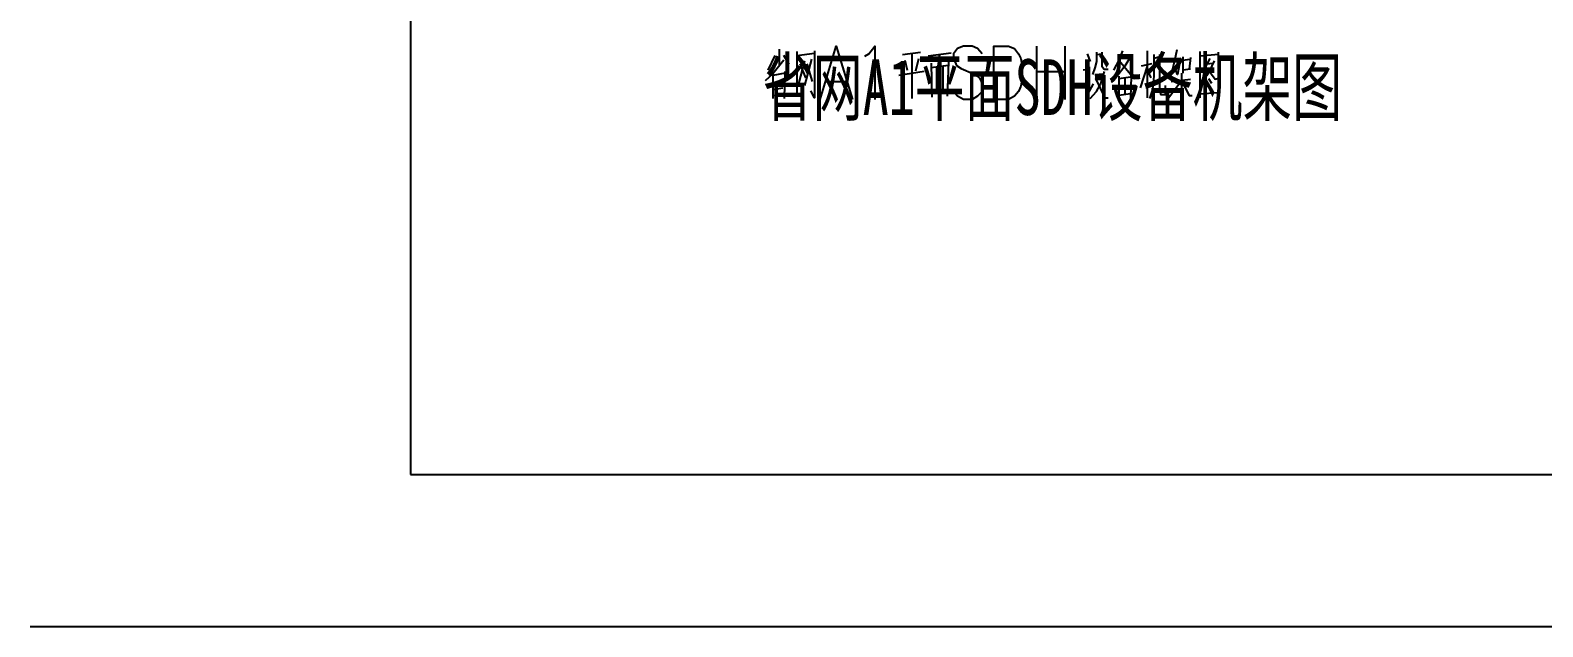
# Model space of a CAD drawing. Header units: metres. Extents: x 17 to 1264, y 17 to 859.
# Drawn here: x 16.8 to 299, y 16.9 to 128.1 of the extents above; entities that cross this region are included whole.
import ezdxf

# ---------------------------------------------------------------- set-up
doc = ezdxf.new("R2010")
doc.units = ezdxf.units.M
for name, color, linetype in [('LINES', 7, 'Continuous'), ('POLYLINES', 4, 'Continuous'), ('RECTS', 7, 'Continuous'), ('TEXTS', 3, 'Continuous')]:
    doc.layers.add(name, color=color, linetype=linetype)

msp = doc.modelspace()

# ---------------------------------------------------------------- linework, layer by layer
at = {"layer": 'LINES'}
for p, q in [((87.76, 830.45), (87.76, 45.22)), ((156.52, 124.56), (156.52, 121.54)), ((204.62, 115.2), (204.62, 125.14)), ((209.8, 125.14), (209.8, 115.2)), ((220.6, 124.27), (219.88, 122.54)), ((225.21, 115.49), (225.21, 124.27)), ((230.68, 124.42), (230.25, 122.4)), ((154.51, 120.67), (155.8, 123.41)), ((158.39, 121.68), (157.39, 123.41)), ((159.83, 124.13), (159.83, 115.92)), ((159.83, 123.41), (163.15, 123.84)), ((161.27, 122.4), (160.12, 118.08)), ((160.41, 121.82), (161.42, 119.23)), ((162.57, 122.69), (161.27, 117.79)), ((161.71, 121.82), (162.71, 118.51)), ((179.56, 123.55), (182.87, 123.98)), ((179.99, 122.54), (180.43, 120.67)), ((181.29, 123.7), (181.29, 115.34)), ((182.01, 120.53), (182.59, 122.83)), ((188.63, 123.84), (184.31, 123.26)), ((184.89, 121.97), (185.03, 115.63)), ((188.06, 121.54), (184.89, 121.1)), ((186.19, 121.39), (186.47, 123.55)), ((187.05, 121.39), (187.05, 116.64)), ((187.91, 115.78), (188.2, 122.11)), ((213.98, 123.7), (214.55, 122.26)), ((215.71, 123.98), (215.71, 122.11)), ((215.71, 123.55), (216.71, 123.7)), ((219.88, 122.54), (218.87, 120.67)), ((220.03, 122.83), (222.04, 123.26)), ((223.91, 117.36), (225.21, 121.39)), ((226.07, 121.82), (224.06, 121.39)), ((227.51, 123.12), (226.51, 122.83)), ((229.53, 122.26), (231.26, 122.54)), ((231.83, 123.12), (231.83, 120.1)), ((231.83, 122.54), (233.13, 122.69)), ((233.27, 122.98), (232.99, 120.82)), ((235, 124.13), (235, 115.49)), ((235, 123.98), (235, 115.92)), ((238.46, 123.55), (235, 123.26)), ((236.87, 122.83), (235.58, 120.38)), ((236.3, 121.82), (237.45, 121.97)), ((238.46, 115.92), (238.46, 123.98)), ((157.67, 120.1), (155.37, 119.66)), ((155.37, 119.95), (155.37, 115.34)), ((155.37, 118.37), (157.24, 118.66)), ((157.53, 115.34), (157.67, 120.38)), ((165.31, 118.51), (169.05, 118.51)), ((183.59, 120.38), (178.84, 119.66)), ((185.9, 121.25), (185.9, 116.64)), ((186.76, 120.1), (185.9, 119.95)), ((185.9, 118.51), (186.76, 118.66)), ((204.62, 120.38), (209.8, 120.38)), ((214.41, 120.82), (213.26, 120.67)), ((214.41, 116.93), (214.41, 121.25)), ((215.42, 119.81), (217, 119.95)), ((217.15, 120.38), (216.43, 117.94)), ((219.88, 119.52), (219.88, 115.49)), ((219.88, 119.09), (222.04, 119.38)), ((221.03, 119.23), (221.03, 116.21)), ((222.19, 119.52), (222.04, 115.49)), ((225.93, 119.23), (225.21, 120.67)), ((231.55, 118.66), (229.24, 115.49)), ((229.67, 118.51), (233.27, 118.94)), ((231.55, 120.1), (231.55, 115.2)), ((233.27, 120.82), (231.83, 120.67)), ((235.15, 118.51), (236.3, 119.66)), ((236.59, 119.09), (237.16, 118.22)), ((155.37, 117.07), (157.24, 117.36)), ((155.37, 115.92), (157.53, 116.06)), ((185.03, 116.35), (187.91, 116.78)), ((215.13, 118.08), (213.98, 116.06)), ((222.04, 116.21), (219.88, 115.92)), ((220.17, 117.5), (221.75, 117.79)), ((235, 116.21), (238.31, 116.5)), ((236.3, 117.94), (237.16, 116.78)), ((87.76, 45.22), (1179.14, 45.22))]:
    msp.add_line(p, q, dxfattribs=at)
at = {"layer": 'POLYLINES'}
for points in [[(163.15, 124.27), (163.15, 115.49), (162.43, 116.78)], [(164.15, 115.2), (167.18, 125.14), (170.2, 115.2)], [(172.51, 123.26), (173.23, 123.7), (174.38, 125.14), (174.38, 115.2)], [(194.39, 123.7), (193.53, 124.7), (192.52, 125.14), (190.94, 125.14), (189.79, 124.7), (189.07, 123.7), (189.07, 122.83), (189.5, 121.82), (189.79, 121.39), (190.51, 120.96), (192.81, 119.95), (193.53, 119.52), (193.96, 119.09), (194.39, 118.08), (194.39, 116.64), (193.53, 115.78), (192.52, 115.2), (190.94, 115.2), (189.79, 115.78), (189.07, 116.64)], [(196.55, 115.2), (196.55, 125.14), (199.29, 125.14), (200.44, 124.7), (201.16, 123.7), (201.59, 122.83), (201.88, 121.39), (201.88, 119.09), (201.59, 117.65), (201.16, 116.64), (200.44, 115.78), (199.29, 115.2), (196.55, 115.2)], [(157.39, 122.54), (155.37, 119.95), (153.93, 118.66)], [(215.71, 122.26), (215.42, 121.1), (214.99, 119.81)], [(216.71, 123.98), (216.71, 122.69), (216.71, 121.39), (217.15, 120.82), (217.87, 120.82)], [(222.19, 123.41), (221.03, 121.39), (219.59, 119.52), (218.44, 118.37)], [(220.17, 122.11), (222.76, 119.09), (223.34, 119.23)], [(225.64, 115.34), (226.22, 117.07), (226.51, 119.52), (226.51, 123.55)], [(228.52, 117.79), (228.52, 116.06), (227.8, 116.06), (227.51, 116.93), (227.51, 123.55)], [(230.25, 122.4), (229.82, 120.67), (229.1, 119.09)], [(231.4, 122.83), (230.83, 119.81), (230.39, 120.96)], [(236.3, 119.66), (236.87, 120.53), (237.74, 122.4)], [(215.56, 119.09), (217.29, 115.49), (217.87, 115.49)], [(231.55, 118.66), (232.99, 115.92), (233.56, 115.92)], [(236.3, 121.1), (237.88, 118.94), (238.31, 119.09)], [(214.55, 115.34), (215.71, 116.64), (216.43, 117.94)], [(238.46, 115.63), (238.46, 115.92), (238.31, 116.5)]]:
    msp.add_lwpolyline(points, dxfattribs=at)
at = {"layer": 'RECTS'}
msp.add_lwpolyline([(16.84, 858.82), (1207.43, 858.82), (1207.43, 16.85), (16.84, 16.85)], dxfattribs=at)

# ---------------------------------------------------------------- texts
at = {"layer": 'TEXTS', "width": 0.688622}
msp.add_text('省网A1平面SDH设备机架图', height=10.39, dxfattribs=at).set_placement((153.5, 112.29))

doc.saveas('drawing.dxf')
